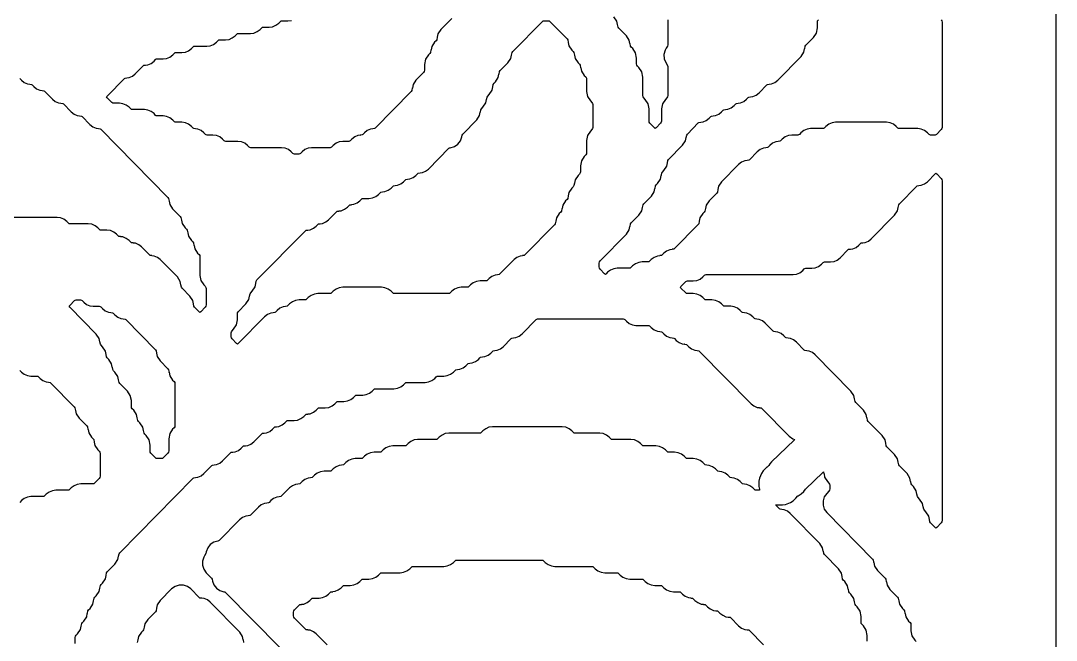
# Model space of a CAD drawing. Header units: millimetres. Extents: x 10 to 410, y 18 to 283.
# Drawn here: x 103.87 to 142.27, y 228.55 to 251.53 of the extents above; entities that cross this region are included whole.
import ezdxf

# ---------------------------------------------------------------- set-up
doc = ezdxf.new("R2010")
doc.units = ezdxf.units.MM
doc.layers.add('CUT', color=1, linetype='Continuous')

msp = doc.modelspace()

# ---------------------------------------------------------------- linework, layer by layer
at = {"layer": 'CUT'}
for points in [[(121.134, 157), (129.134, 157), (129.134, 160), (142.2679, 160), (142.2679, 280), (129.134, 280), (129.134, 283), (121.134, 283), (121.134, 280), (100.134, 280), (100.134, 283), (92.134, 283), (92.134, 280), (79, 280), (79, 160), (92.134, 160), (92.134, 157), (100.134, 157), (100.134, 160), (121.134, 160)], [(111.7087, 239.73), (111.6834, 239.7683), (111.6746, 239.8134), (111.6746, 239.9513), (111.6834, 239.9964), (111.7087, 240.0347), (111.7624, 240.0894), (111.8686, 240.2505), (111.9058, 240.4399), (111.9058, 240.6572), (111.9147, 240.7023), (111.94, 240.7406), (112.2249, 241.0306), (112.3311, 241.1917), (112.3555, 241.316), (112.3589, 241.3153), (112.3772, 241.4081), (112.4025, 241.4465), (112.4562, 241.5012), (112.5623, 241.6623), (112.5868, 241.7865), (112.5902, 241.7859), (112.6084, 241.8787), (112.6337, 241.9171), (114.4263, 243.7411), (114.4513, 243.7605), (114.5155, 243.7691), (114.5153, 243.7706), (114.6019, 243.7821), (114.7236, 243.8331), (114.8277, 243.9142), (114.8888, 243.9764), (114.9138, 243.9958), (114.978, 244.0044), (114.9778, 244.0059), (115.0644, 244.0174), (115.1861, 244.0684), (115.2902, 244.1495), (115.5826, 244.447), (115.6075, 244.4664), (115.6718, 244.475), (115.6716, 244.4765), (115.7582, 244.488), (115.8799, 244.539), (115.984, 244.6201), (116.045, 244.6823), (116.07, 244.7017), (116.1343, 244.7103), (116.134, 244.7118), (116.2207, 244.7233), (116.3424, 244.7743), (116.4465, 244.8554), (116.5075, 244.9175), (116.5325, 244.937), (116.5639, 244.9412), (116.7836, 244.9412), (116.9144, 244.9586), (117.0361, 245.0096), (117.1402, 245.0907), (117.2013, 245.1528), (117.2263, 245.1723), (117.2905, 245.1808), (117.2903, 245.1824), (117.3769, 245.1939), (117.4986, 245.2449), (117.6027, 245.326), (117.6638, 245.3881), (117.6887, 245.4076), (117.753, 245.4161), (117.7528, 245.4176), (117.8394, 245.4292), (117.9611, 245.4802), (118.0652, 245.5613), (118.1263, 245.6234), (118.1512, 245.6429), (118.2155, 245.6514), (118.2153, 245.6529), (118.3019, 245.6645), (118.4236, 245.7155), (118.5277, 245.7966), (118.5888, 245.8587), (118.6137, 245.8782), (118.678, 245.8867), (118.6778, 245.8882), (118.7644, 245.8998), (118.8861, 245.9508), (118.9902, 246.0319), (119.745, 246.7999), (119.77, 246.8194), (119.8016, 246.8236), (119.9502, 246.8675), (120.0781, 246.9549), (120.1732, 247.0772), (120.2262, 247.2227), (120.2396, 247.2905), (120.2648, 247.3288), (120.7811, 247.8541), (120.8872, 248.0152), (120.9117, 248.1395), (120.9151, 248.1388), (120.9333, 248.2317), (120.9586, 248.27), (121.0123, 248.3247), (121.1185, 248.4858), (121.1429, 248.6101), (121.1463, 248.6094), (121.1646, 248.7023), (121.1898, 248.7406), (121.2436, 248.7953), (121.3497, 248.9564), (121.3741, 249.0807), (121.3775, 249.08), (121.3958, 249.1728), (121.4211, 249.2112), (121.4748, 249.2659), (121.581, 249.427), (121.6054, 249.5512), (121.6088, 249.5506), (121.6271, 249.6434), (121.6523, 249.6818), (121.9373, 249.9717), (122.0434, 250.1329), (122.0679, 250.2571), (122.0713, 250.2565), (122.0895, 250.3493), (122.1148, 250.3877), (123.2137, 251.5058), (123.2387, 251.5252), (123.2701, 251.5294), (123.435, 251.5294), (123.4664, 251.5252), (123.4914, 251.5058), (124.1278, 250.8583), (124.153, 250.8199), (124.1713, 250.727), (124.1747, 250.7277), (124.1991, 250.6035), (124.3053, 250.4423), (124.359, 250.3877), (124.3843, 250.3493), (124.4025, 250.2565), (124.406, 250.2571), (124.4304, 250.1329), (124.5365, 249.9717), (124.5903, 249.9171), (124.6155, 249.8787), (124.6338, 249.7859), (124.6372, 249.7865), (124.6616, 249.6623), (124.7678, 249.5012), (124.8215, 249.4465), (124.8468, 249.4081), (124.8556, 249.3631), (124.8556, 248.9105), (124.8929, 248.7211), (124.999, 248.56), (125.0528, 248.5053), (125.078, 248.467), (125.0869, 248.4219), (125.0869, 247.5781), (125.078, 247.533), (125.0528, 247.4947), (124.999, 247.44), (124.8929, 247.2789), (124.8556, 247.0895), (124.8556, 246.6369), (124.8468, 246.5919), (124.8215, 246.5535), (124.7678, 246.4988), (124.6616, 246.3377), (124.6244, 246.1484), (124.6244, 245.9311), (124.6155, 245.886), (124.5903, 245.8476), (124.5365, 245.793), (124.4304, 245.6318), (124.406, 245.5076), (124.4025, 245.5082), (124.3843, 245.4154), (124.359, 245.377), (124.3053, 245.3224), (124.1991, 245.1612), (124.1747, 245.037), (124.1713, 245.0377), (124.153, 244.9448), (124.1278, 244.9064), (124.074, 244.8518), (123.9679, 244.6906), (123.9435, 244.5664), (123.9401, 244.5671), (123.9218, 244.4742), (123.8965, 244.4359), (123.8428, 244.3812), (123.7366, 244.2201), (123.7122, 244.0958), (123.7088, 244.0965), (123.6905, 244.0036), (123.6653, 243.9653), (122.5664, 242.8472), (122.5414, 242.8277), (122.4772, 242.8192), (122.4774, 242.8176), (122.3908, 242.8061), (122.2691, 242.7551), (122.165, 242.674), (121.6414, 242.1413), (121.6164, 242.1218), (121.5522, 242.1133), (121.5524, 242.1118), (121.4658, 242.1002), (121.3441, 242.0492), (121.24, 241.9681), (121.1789, 241.906), (121.1539, 241.8865), (121.1226, 241.8824), (120.9029, 241.8824), (120.7721, 241.8649), (120.6504, 241.8139), (120.5462, 241.7328), (120.4852, 241.6707), (120.4602, 241.6512), (120.4288, 241.6471), (120.2091, 241.6471), (120.0783, 241.6296), (119.9566, 241.5786), (119.8525, 241.4975), (119.7914, 241.4354), (119.7665, 241.4159), (119.7351, 241.4118), (117.7201, 241.4118), (117.6887, 241.4159), (117.6638, 241.4354), (117.6027, 241.4975), (117.4986, 241.5786), (117.3769, 241.6296), (117.2461, 241.6471), (115.8154, 241.6471), (115.6846, 241.6296), (115.5629, 241.5786), (115.4588, 241.4975), (115.3978, 241.4354), (115.3728, 241.4159), (115.3414, 241.4118), (114.8904, 241.4118), (114.7596, 241.3944), (114.6379, 241.3433), (114.5338, 241.2622), (114.4728, 241.2001), (114.4478, 241.1806), (114.4164, 241.1765), (114.1967, 241.1765), (114.0659, 241.1591), (113.9442, 241.108), (113.8401, 241.0269), (113.779, 240.9648), (113.7541, 240.9454), (113.6898, 240.9368), (113.69, 240.9353), (113.6034, 240.9238), (113.4817, 240.8727), (113.3776, 240.7916), (113.3165, 240.7295), (113.2916, 240.7101), (113.2273, 240.7015), (113.2275, 240.7), (113.1409, 240.6885), (113.0192, 240.6374), (112.9151, 240.5564), (111.9337, 239.5578), (111.9058, 239.5372), (111.8779, 239.5578)], [(128.5324, 241.8587), (128.5573, 241.8782), (128.5887, 241.8824), (128.8084, 241.8824), (128.9392, 241.8998), (129.0609, 241.9508), (129.165, 242.0319), (129.2261, 242.094), (129.2511, 242.1135), (129.2825, 242.1176), (132.5084, 242.1176), (132.6392, 242.1351), (132.7609, 242.1861), (132.865, 242.2672), (132.9261, 242.3293), (132.951, 242.3488), (132.9824, 242.3529), (133.2021, 242.3529), (133.3329, 242.3704), (133.4546, 242.4214), (133.5587, 242.5025), (133.6198, 242.5646), (133.6448, 242.5841), (133.6762, 242.5882), (133.8959, 242.5882), (134.0267, 242.6056), (134.1484, 242.6567), (134.2525, 242.7378), (134.5448, 243.0352), (134.5698, 243.0546), (134.634, 243.0632), (134.6338, 243.0647), (134.7204, 243.0762), (134.8421, 243.1273), (134.9462, 243.2084), (135.0073, 243.2705), (135.0322, 243.2899), (135.0965, 243.2985), (135.0963, 243.3), (135.1829, 243.3115), (135.3046, 243.3626), (135.4087, 243.4436), (136.2746, 244.3247), (136.3807, 244.4858), (136.4052, 244.6101), (136.4086, 244.6094), (136.4268, 244.7023), (136.4521, 244.7406), (137.0885, 245.3881), (137.1135, 245.4076), (137.1777, 245.4161), (137.1775, 245.4176), (137.2641, 245.4292), (137.3858, 245.4802), (137.4899, 245.5613), (137.7776, 245.854), (137.8055, 245.8745), (137.8333, 245.854), (138.0026, 245.6818), (138.0278, 245.6434), (138.0367, 245.5984), (138.0367, 232.9899), (138.0278, 232.9448), (138.0026, 232.9064), (137.8333, 232.7343), (137.8055, 232.7137), (137.7776, 232.7343), (137.6083, 232.9064), (137.5831, 232.9448), (137.5648, 233.0377), (137.5614, 233.037), (137.537, 233.1612), (137.4308, 233.3224), (137.3771, 233.377), (137.3518, 233.4154), (137.3336, 233.5082), (137.3302, 233.5076), (137.3057, 233.6318), (137.1996, 233.793), (137.1459, 233.8476), (137.1206, 233.886), (137.1023, 233.9788), (137.0989, 233.9782), (137.0745, 234.1024), (136.9683, 234.2635), (136.9146, 234.3182), (136.8893, 234.3566), (136.8711, 234.4494), (136.8677, 234.4488), (136.8432, 234.573), (136.7371, 234.7341), (136.4521, 235.0241), (136.4268, 235.0625), (136.4086, 235.1553), (136.4052, 235.1546), (136.3807, 235.2789), (136.2746, 235.44), (135.9896, 235.73), (135.9643, 235.7683), (135.9461, 235.8612), (135.9427, 235.8605), (135.9182, 235.9848), (135.8121, 236.1459), (135.2959, 236.6712), (135.2706, 236.7095), (135.2523, 236.8024), (135.2489, 236.8017), (135.2245, 236.9259), (135.1183, 237.0871), (134.8334, 237.377), (134.8081, 237.4154), (134.7899, 237.5082), (134.7864, 237.5076), (134.762, 237.6318), (134.6559, 237.793), (133.3275, 239.1446), (133.2234, 239.2257), (133.1017, 239.2767), (133.0151, 239.2882), (133.0153, 239.2897), (132.951, 239.2983), (132.9261, 239.3177), (132.6337, 239.6152), (132.5296, 239.6963), (132.4079, 239.7473), (132.3213, 239.7588), (132.3215, 239.7603), (132.2573, 239.7689), (132.2323, 239.7883), (132.1712, 239.8505), (132.0671, 239.9316), (131.9454, 239.9826), (131.8588, 239.9941), (131.859, 239.9956), (131.7948, 240.0042), (131.7698, 240.0236), (131.4775, 240.3211), (131.3734, 240.4021), (131.2517, 240.4532), (131.1651, 240.4647), (131.1653, 240.4662), (131.1011, 240.4748), (131.0761, 240.4942), (131.015, 240.5564), (130.9109, 240.6374), (130.7892, 240.6885), (130.7026, 240.7), (130.7028, 240.7015), (130.6386, 240.7101), (130.6136, 240.7295), (130.5525, 240.7916), (130.4484, 240.8727), (130.3267, 240.9238), (130.1959, 240.9412), (129.9762, 240.9412), (129.9448, 240.9454), (129.9198, 240.9648), (129.8588, 241.0269), (129.7547, 241.108), (129.633, 241.1591), (129.5022, 241.1765), (129.2825, 241.1765), (129.2511, 241.1806), (129.2261, 241.2001), (129.165, 241.2622), (129.0609, 241.3433), (128.9392, 241.3944), (128.8084, 241.4118), (128.5887, 241.4118), (128.5573, 241.4159), (128.5324, 241.4354), (128.3516, 241.6193), (128.3317, 241.6471), (128.3516, 241.6748)], [(105.8702, 241.1528), (105.8952, 241.1723), (105.9266, 241.1765), (106.0915, 241.1765), (106.1229, 241.1723), (106.1479, 241.1528), (106.209, 241.0907), (106.3131, 241.0096), (106.4348, 240.9586), (106.5656, 240.9412), (106.7853, 240.9412), (106.8167, 240.937), (106.8416, 240.9175), (106.9027, 240.8554), (107.0068, 240.7743), (107.1285, 240.7233), (107.2151, 240.7118), (107.2149, 240.7103), (107.2791, 240.7017), (107.3041, 240.6823), (107.3652, 240.6201), (107.4693, 240.539), (107.591, 240.488), (107.6776, 240.4765), (107.6774, 240.475), (107.7416, 240.4664), (107.7666, 240.447), (108.8655, 239.3288), (108.8908, 239.2905), (108.909, 239.1976), (108.9124, 239.1983), (108.9369, 239.0741), (109.043, 238.9129), (109.328, 238.623), (109.3533, 238.5846), (109.3715, 238.4918), (109.3749, 238.4924), (109.3994, 238.3682), (109.5055, 238.207), (109.5592, 238.1524), (109.5845, 238.114), (109.5934, 238.0689), (109.5934, 236.5193), (109.5845, 236.4742), (109.5592, 236.4359), (109.5055, 236.3812), (109.3994, 236.2201), (109.3621, 236.0307), (109.3621, 235.5781), (109.3533, 235.533), (109.328, 235.4947), (109.1541, 235.3177), (109.1291, 235.2983), (109.0977, 235.2941), (108.9328, 235.2941), (108.9014, 235.2983), (108.8764, 235.3177), (108.7025, 235.4947), (108.6772, 235.533), (108.6684, 235.5781), (108.6684, 235.7954), (108.6311, 235.9848), (108.525, 236.1459), (108.4713, 236.2006), (108.446, 236.2389), (108.4277, 236.3318), (108.4243, 236.3311), (108.3999, 236.4554), (108.2937, 236.6165), (108.24, 236.6712), (108.2147, 236.7095), (108.1965, 236.8024), (108.1931, 236.8017), (108.1687, 236.9259), (108.0625, 237.0871), (108.0088, 237.1417), (107.9835, 237.1801), (107.9746, 237.2252), (107.9746, 237.4425), (107.9374, 237.6318), (107.8312, 237.793), (107.5463, 238.0829), (107.521, 238.1213), (107.5027, 238.2141), (107.4993, 238.2135), (107.4749, 238.3377), (107.3688, 238.4988), (107.315, 238.5535), (107.2898, 238.5919), (107.2715, 238.6847), (107.2681, 238.684), (107.2437, 238.8083), (107.1375, 238.9694), (107.0838, 239.0241), (107.0585, 239.0625), (107.0403, 239.1553), (107.0369, 239.1546), (107.0124, 239.2789), (106.9063, 239.44), (106.8525, 239.4947), (106.8273, 239.533), (106.809, 239.6259), (106.8056, 239.6252), (106.7812, 239.7495), (106.675, 239.9106), (105.6894, 240.9134), (105.6696, 240.9412), (105.6894, 240.9689)]]:
    msp.add_lwpolyline(points, close=True, dxfattribs=at)
for points in [[(119.8525, 251.6152), (119.4491, 251.2047), (119.343, 251.0436), (119.3185, 250.9193), (119.3151, 250.92), (119.2969, 250.8272), (119.2716, 250.7888), (119.2179, 250.7341), (119.1117, 250.573), (119.0873, 250.4488), (119.0839, 250.4494), (119.0656, 250.3566), (119.0403, 250.3182), (118.9866, 250.2635), (118.8805, 250.1024), (118.8432, 249.9131), (118.8432, 249.6958), (118.8344, 249.6507), (118.8091, 249.6123), (118.5241, 249.3224), (118.418, 249.1612), (118.3935, 249.037), (118.3901, 249.0377), (118.3719, 248.9448), (118.3466, 248.9064), (117.0165, 247.553), (116.9915, 247.5336), (116.9273, 247.525), (116.9275, 247.5235), (116.8409, 247.512), (116.7192, 247.461), (116.6151, 247.3799), (116.554, 247.3177), (116.529, 247.2983), (116.4648, 247.2897), (116.465, 247.2882), (116.3784, 247.2767), (116.2567, 247.2257), (116.1526, 247.1446), (116.0915, 247.0825), (116.0665, 247.063), (116.0351, 247.0588), (115.8154, 247.0588), (115.6846, 247.0414), (115.5629, 246.9904), (115.4588, 246.9093), (115.3978, 246.8472), (115.3728, 246.8277), (115.3414, 246.8235), (114.6592, 246.8235), (114.5284, 246.8061), (114.4067, 246.7551), (114.3026, 246.674), (114.2415, 246.6119), (114.2165, 246.5924), (114.1852, 246.5882), (114.0202, 246.5882), (113.9888, 246.5924), (113.9638, 246.6119), (113.9028, 246.674), (113.7987, 246.7551), (113.677, 246.8061), (113.5462, 246.8235), (112.4015, 246.8235), (112.3701, 246.8277), (112.3451, 246.8472), (112.284, 246.9093), (112.1799, 246.9904), (112.0582, 247.0414), (111.9274, 247.0588), (111.4765, 247.0588), (111.4451, 247.063), (111.4201, 247.0825), (111.359, 247.1446), (111.2549, 247.2257), (111.1332, 247.2767), (111.0024, 247.2941), (110.7827, 247.2941), (110.7513, 247.2983), (110.7264, 247.3177), (110.6653, 247.3799), (110.5612, 247.461), (110.4395, 247.512), (110.3529, 247.5235), (110.3531, 247.525), (110.2889, 247.5336), (110.2639, 247.553), (110.2028, 247.6152), (110.0987, 247.6963), (109.977, 247.7473), (109.8462, 247.7647), (109.6265, 247.7647), (109.5951, 247.7689), (109.5701, 247.7883), (109.5091, 247.8505), (109.405, 247.9316), (109.2833, 247.9826), (109.1525, 248), (108.9328, 248), (108.9014, 248.0042), (108.8764, 248.0236), (108.8153, 248.0858), (108.7112, 248.1669), (108.5895, 248.2179), (108.4587, 248.2353), (108.0078, 248.2353), (107.9764, 248.2395), (107.9514, 248.2589), (107.8903, 248.3211), (107.7862, 248.4021), (107.6645, 248.4532), (107.5337, 248.4706), (107.314, 248.4706), (107.2826, 248.4748), (107.2577, 248.4942), (107.0769, 248.6781), (107.0571, 248.7059), (107.0769, 248.7336), (107.7202, 249.3881), (107.7451, 249.4076), (107.8094, 249.4161), (107.8092, 249.4176), (107.8958, 249.4292), (108.0175, 249.4802), (108.1216, 249.5613), (108.4139, 249.8587), (108.4389, 249.8782), (108.5031, 249.8867), (108.5029, 249.8882), (108.5895, 249.8998), (108.7112, 249.9508), (108.8153, 250.0319), (108.8764, 250.094), (108.9014, 250.1135), (108.9328, 250.1176), (109.1525, 250.1176), (109.2833, 250.1351), (109.405, 250.1861), (109.5091, 250.2672), (109.5701, 250.3293), (109.5951, 250.3488), (109.6265, 250.3529), (109.8462, 250.3529), (109.977, 250.3704), (110.0987, 250.4214), (110.2028, 250.5025), (110.2639, 250.5646), (110.2889, 250.5841), (110.3202, 250.5882), (110.7712, 250.5882), (110.902, 250.6056), (111.0237, 250.6567), (111.1278, 250.7378), (111.1889, 250.7999), (111.2138, 250.8194), (111.2452, 250.8235), (111.4649, 250.8235), (111.5957, 250.8409), (111.7174, 250.892), (111.8215, 250.9731), (111.8826, 251.0352), (111.9076, 251.0546), (111.939, 251.0588), (112.3899, 251.0588), (112.5207, 251.0762), (112.6424, 251.1273), (112.7465, 251.2084), (112.8076, 251.2705), (112.8326, 251.2899), (112.864, 251.2941), (113.0837, 251.2941), (113.2145, 251.3115), (113.3362, 251.3626), (113.4403, 251.4436), (113.5013, 251.5058), (113.5263, 251.5252), (113.5577, 251.5294), (113.7774, 251.5294), (113.9082, 251.5468)], [(138.0026, 251.5641), (138.0278, 251.5258), (138.0367, 251.4807), (138.0367, 247.5781), (138.0278, 247.533), (138.0026, 247.4947), (137.8287, 247.3177), (137.8037, 247.2983), (137.7723, 247.2941), (137.6073, 247.2941), (137.576, 247.2983), (137.551, 247.3177), (137.4899, 247.3799), (137.3858, 247.461), (137.2641, 247.512), (137.1333, 247.5294), (136.4511, 247.5294), (136.4197, 247.5336), (136.3948, 247.553), (136.3337, 247.6152), (136.2296, 247.6963), (136.1079, 247.7473), (135.9771, 247.7647), (134.0839, 247.7647), (133.9531, 247.7473), (133.8314, 247.6963), (133.7273, 247.6152), (133.6662, 247.553), (133.6413, 247.5336), (133.6099, 247.5294), (133.1589, 247.5294), (133.0281, 247.512), (132.9064, 247.461), (132.8023, 247.3799), (132.7413, 247.3177), (132.7163, 247.2983), (132.6849, 247.2941), (132.4652, 247.2941), (132.3344, 247.2767), (132.2127, 247.2257), (132.1086, 247.1446), (132.0475, 247.0825), (132.0225, 247.063), (131.9583, 247.0545), (131.9585, 247.0529), (131.8719, 247.0414), (131.7502, 246.9904), (131.6461, 246.9093), (131.585, 246.8472), (131.56, 246.8277), (131.4958, 246.8192), (131.496, 246.8176), (131.4094, 246.8061), (131.2877, 246.7551), (131.1836, 246.674), (130.8913, 246.3766), (130.8663, 246.3571), (130.8021, 246.3486), (130.8023, 246.3471), (130.7157, 246.3355), (130.594, 246.2845), (130.4899, 246.2034), (129.8552, 245.5577), (129.7491, 245.3965), (129.7246, 245.2723), (129.7212, 245.273), (129.703, 245.1801), (129.6777, 245.1417), (129.3927, 244.8518), (129.2866, 244.6906), (129.2621, 244.5664), (129.2587, 244.5671), (129.2405, 244.4742), (129.2152, 244.4359), (129.1615, 244.3812), (129.0553, 244.2201), (129.0309, 244.0958), (129.0275, 244.0965), (129.0092, 244.0036), (128.9839, 243.9653), (128.1163, 243.0825), (128.0913, 243.063), (128.0271, 243.0545), (128.0273, 243.0529), (127.9407, 243.0414), (127.819, 242.9904), (127.7149, 242.9093), (127.6538, 242.8472), (127.6289, 242.8277), (127.5646, 242.8192), (127.5648, 242.8176), (127.4782, 242.8061), (127.3565, 242.7551), (127.2524, 242.674), (127.1913, 242.6119), (127.1664, 242.5924), (127.135, 242.5882), (126.9153, 242.5882), (126.7845, 242.5708), (126.6628, 242.5198), (126.5587, 242.4387), (126.4976, 242.3766), (126.4726, 242.3571), (126.4412, 242.3529), (125.9903, 242.3529), (125.8595, 242.3355), (125.7378, 242.2845), (125.6337, 242.2034), (125.5773, 242.146), (125.5494, 242.1255), (125.5215, 242.146), (125.3523, 242.3182), (125.327, 242.3566), (125.3181, 242.4016), (125.3181, 242.5395), (125.327, 242.5846), (125.3523, 242.623), (126.331, 243.6188), (126.4371, 243.7799), (126.4616, 243.9042), (126.465, 243.9035), (126.4832, 243.9964), (126.5085, 244.0347), (126.7935, 244.3247), (126.8996, 244.4858), (126.9241, 244.6101), (126.9275, 244.6094), (126.9457, 244.7023), (126.971, 244.7406), (127.256, 245.0306), (127.3621, 245.1917), (127.3866, 245.316), (127.39, 245.3153), (127.4082, 245.4081), (127.4335, 245.4465), (127.4872, 245.5012), (127.5934, 245.6623), (127.6178, 245.7865), (127.6212, 245.7859), (127.6395, 245.8787), (127.6647, 245.9171), (127.7185, 245.9717), (127.8246, 246.1329), (127.849, 246.2571), (127.8525, 246.2565), (127.8707, 246.3493), (127.896, 246.3877), (128.4122, 246.9129), (128.5184, 247.0741), (128.5428, 247.1983), (128.5462, 247.1976), (128.5645, 247.2905), (128.5897, 247.3288), (128.9949, 247.7411), (129.0198, 247.7605), (129.0841, 247.7691), (129.0839, 247.7706), (129.1705, 247.7821), (129.2922, 247.8331), (129.3963, 247.9142), (129.4574, 247.9764), (129.4823, 247.9958), (129.5466, 248.0044), (129.5464, 248.0059), (129.633, 248.0174), (129.7547, 248.0684), (129.8588, 248.1495), (129.9198, 248.2117), (129.9448, 248.2311), (130.009, 248.2397), (130.0088, 248.2412), (130.0955, 248.2527), (130.2172, 248.3037), (130.3213, 248.3848), (130.3823, 248.447), (130.4073, 248.4664), (130.4715, 248.475), (130.4713, 248.4765), (130.558, 248.488), (130.6797, 248.539), (130.7838, 248.6201), (130.8448, 248.6823), (130.8698, 248.7017), (130.934, 248.7103), (130.9338, 248.7118), (131.0205, 248.7233), (131.1422, 248.7743), (131.2463, 248.8554), (131.5386, 249.1528), (131.5635, 249.1723), (131.6278, 249.1808), (131.6276, 249.1824), (131.7142, 249.1939), (131.8359, 249.2449), (131.94, 249.326), (132.8059, 250.207), (132.912, 250.3682), (132.9365, 250.4924), (132.9399, 250.4918), (132.9581, 250.5846), (132.9834, 250.623), (133.2684, 250.9129), (133.3745, 251.0741), (133.4118, 251.2634), (133.4118, 251.4807), (133.4206, 251.5258), (133.4459, 251.5641)], [(127.8618, 251.5601), (127.8618, 250.6369), (127.853, 250.5919), (127.8009, 250.5128), (127.8064, 250.5093), (127.7628, 250.4465), (127.7183, 250.2829), (127.731, 250.1139), (127.7994, 249.9588), (127.8532, 249.8779), (127.8618, 249.8337), (127.8618, 248.7546), (127.853, 248.7095), (127.8277, 248.6712), (127.774, 248.6165), (127.6678, 248.4554), (127.6306, 248.266), (127.6306, 247.8134), (127.6217, 247.7683), (127.5965, 247.73), (127.4272, 247.5578), (127.3994, 247.5372), (127.3715, 247.5578), (127.2022, 247.73), (127.177, 247.7683), (127.1681, 247.8134), (127.1681, 248.266), (127.1309, 248.4554), (127.0247, 248.6165), (126.971, 248.6712), (126.9457, 248.7095), (126.9369, 248.7546), (126.9369, 249.4425), (126.8996, 249.6318), (126.7935, 249.793), (126.7398, 249.8476), (126.7145, 249.886), (126.7056, 249.9311), (126.7056, 250.1484), (126.6684, 250.3377), (126.5622, 250.4988), (126.5085, 250.5535), (126.4832, 250.5919), (126.465, 250.6847), (126.4616, 250.684), (126.4371, 250.8083), (126.331, 250.9694), (126.046, 251.2594), (126.0207, 251.2977), (126.0025, 251.3906), (125.9991, 251.3899), (125.9746, 251.5142), (125.8685, 251.6753)], [(103.8354, 249.3881), (103.8965, 249.326), (104.0006, 249.2449), (104.1223, 249.1939), (104.2089, 249.1824), (104.2087, 249.1808), (104.2729, 249.1723), (104.2979, 249.1528), (104.359, 249.0907), (104.4631, 249.0096), (104.5848, 248.9586), (104.6714, 248.9471), (104.6712, 248.9455), (104.7354, 248.937), (104.7604, 248.9175), (105.0527, 248.6201), (105.1568, 248.539), (105.2785, 248.488), (105.3651, 248.4765), (105.3649, 248.475), (105.4292, 248.4664), (105.4542, 248.447), (105.7465, 248.1495), (105.8506, 248.0684), (105.9723, 248.0174), (106.0589, 248.0059), (106.0587, 248.0044), (106.1229, 247.9958), (106.1479, 247.9764), (106.4402, 247.6789), (106.5443, 247.5979), (106.666, 247.5468), (106.7526, 247.5353), (106.7524, 247.5338), (106.8167, 247.5252), (106.8416, 247.5058), (109.328, 244.9759), (109.3533, 244.9375), (109.3715, 244.8447), (109.3749, 244.8454), (109.3994, 244.7211), (109.5055, 244.56), (109.7905, 244.27), (109.8157, 244.2317), (109.834, 244.1388), (109.8374, 244.1395), (109.8618, 244.0152), (109.968, 243.8541), (110.0217, 243.7994), (110.047, 243.7611), (110.0653, 243.6682), (110.0687, 243.6689), (110.0931, 243.5446), (110.1993, 243.3835), (110.253, 243.3288), (110.2782, 243.2905), (110.2965, 243.1976), (110.2999, 243.1983), (110.3243, 243.0741), (110.4305, 242.9129), (110.4842, 242.8583), (110.5095, 242.8199), (110.5184, 242.7748), (110.5184, 242.0869), (110.5556, 241.8976), (110.6617, 241.7365), (110.7155, 241.6818), (110.7407, 241.6434), (110.7496, 241.5984), (110.7496, 240.9899), (110.7407, 240.9448), (110.7155, 240.9064), (110.5462, 240.7343), (110.5184, 240.7137), (110.4905, 240.7343), (110.3212, 240.9064), (110.296, 240.9448), (110.2777, 241.0377), (110.2743, 241.037), (110.2499, 241.1612), (110.1437, 241.3224), (109.8587, 241.6123), (109.8335, 241.6507), (109.8152, 241.7435), (109.8118, 241.7429), (109.7874, 241.8671), (109.6812, 242.0283), (109.0466, 242.674), (108.9425, 242.7551), (108.8208, 242.8061), (108.7342, 242.8176), (108.7344, 242.8192), (108.6701, 242.8277), (108.6452, 242.8472), (108.3528, 243.1446), (108.2487, 243.2257), (108.127, 243.2767), (108.0404, 243.2882), (108.0406, 243.2897), (107.9764, 243.2983), (107.9514, 243.3177), (107.8903, 243.3799), (107.7862, 243.461), (107.6645, 243.512), (107.5779, 243.5235), (107.5781, 243.525), (107.5139, 243.5336), (107.4889, 243.553), (107.4279, 243.6152), (107.3237, 243.6963), (107.2021, 243.7473), (107.0712, 243.7647), (106.8515, 243.7647), (106.8202, 243.7689), (106.7952, 243.7883), (106.7341, 243.8505), (106.63, 243.9316), (106.5083, 243.9826), (106.3775, 244), (105.6953, 244), (105.6639, 244.0042), (105.6389, 244.0236), (105.5779, 244.0858), (105.4738, 244.1669), (105.3521, 244.2179), (105.2213, 244.2353), (101.7641, 244.2353)], [(105.8934, 228.4399), (105.8934, 228.6572), (105.9023, 228.7023), (105.9276, 228.7406), (105.9813, 228.7953), (106.0874, 228.9564), (106.1119, 229.0807), (106.1153, 229.08), (106.1335, 229.1728), (106.1588, 229.2112), (106.2125, 229.2659), (106.3187, 229.427), (106.3431, 229.5512), (106.3465, 229.5506), (106.3648, 229.6434), (106.39, 229.6818), (106.4438, 229.7365), (106.5499, 229.8976), (106.5744, 230.0218), (106.5778, 230.0212), (106.596, 230.114), (106.6213, 230.1524), (106.675, 230.207), (106.7812, 230.3682), (106.8056, 230.4924), (106.809, 230.4918), (106.8273, 230.5846), (106.8525, 230.623), (106.9063, 230.6776), (107.0124, 230.8388), (107.0369, 230.963), (107.0403, 230.9623), (107.0585, 231.0552), (107.0838, 231.0936), (107.3688, 231.3835), (107.4749, 231.5446), (107.4993, 231.6689), (107.5027, 231.6682), (107.521, 231.7611), (107.5463, 231.7994), (110.2639, 234.5646), (110.2889, 234.5841), (110.3531, 234.5926), (110.3529, 234.5941), (110.4395, 234.6056), (110.5612, 234.6567), (110.6653, 234.7378), (110.9576, 235.0352), (110.9826, 235.0546), (111.0468, 235.0632), (111.0466, 235.0647), (111.1332, 235.0762), (111.2549, 235.1273), (111.359, 235.2084), (111.6514, 235.5058), (111.6763, 235.5252), (111.7406, 235.5338), (111.7404, 235.5353), (111.827, 235.5468), (111.9487, 235.5979), (112.0528, 235.6789), (112.1139, 235.7411), (112.1388, 235.7605), (112.2031, 235.7691), (112.2029, 235.7706), (112.2895, 235.7821), (112.4112, 235.8331), (112.5153, 235.9142), (112.8076, 236.2117), (112.8326, 236.2311), (112.8968, 236.2397), (112.8966, 236.2412), (112.9832, 236.2527), (113.1049, 236.3037), (113.209, 236.3848), (113.2701, 236.447), (113.2951, 236.4664), (113.3593, 236.475), (113.3591, 236.4765), (113.4457, 236.488), (113.5674, 236.539), (113.6715, 236.6201), (113.7326, 236.6823), (113.7576, 236.7017), (113.7889, 236.7059), (114.0086, 236.7059), (114.1395, 236.7233), (114.2611, 236.7743), (114.3653, 236.8554), (114.4263, 236.9175), (114.4513, 236.937), (114.5155, 236.9455), (114.5153, 236.9471), (114.6019, 236.9586), (114.7236, 237.0096), (114.8277, 237.0907), (114.8888, 237.1528), (114.9138, 237.1723), (114.9452, 237.1765), (115.1649, 237.1765), (115.2957, 237.1939), (115.4174, 237.2449), (115.5215, 237.326), (115.5826, 237.3881), (115.6075, 237.4076), (115.6389, 237.4118), (115.8586, 237.4118), (115.9894, 237.4292), (116.1111, 237.4802), (116.2152, 237.5613), (116.2763, 237.6234), (116.3013, 237.6429), (116.3327, 237.6471), (116.5524, 237.6471), (116.6832, 237.6645), (116.8049, 237.7155), (116.909, 237.7966), (116.97, 237.8587), (116.995, 237.8782), (117.0264, 237.8824), (117.7086, 237.8824), (117.8394, 237.8998), (117.9611, 237.9508), (118.0652, 238.0319), (118.1263, 238.094), (118.1512, 238.1135), (118.1826, 238.1176), (118.8648, 238.1176), (118.9956, 238.1351), (119.1173, 238.1861), (119.2214, 238.2672), (119.2825, 238.3293), (119.3075, 238.3488), (119.3389, 238.3529), (119.5586, 238.3529), (119.6894, 238.3704), (119.8111, 238.4214), (119.9152, 238.5025), (119.9762, 238.5646), (120.0012, 238.5841), (120.0654, 238.5926), (120.0652, 238.5941), (120.1519, 238.6056), (120.2736, 238.6567), (120.3777, 238.7378), (120.4387, 238.7999), (120.4637, 238.8194), (120.5279, 238.8279), (120.5277, 238.8294), (120.6144, 238.8409), (120.7361, 238.892), (120.8402, 238.9731), (120.9012, 239.0352), (120.9262, 239.0546), (120.9904, 239.0632), (120.9902, 239.0647), (121.0769, 239.0762), (121.1985, 239.1273), (121.3027, 239.2084), (121.3637, 239.2705), (121.3887, 239.2899), (121.4529, 239.2985), (121.4527, 239.3), (121.5393, 239.3115), (121.661, 239.3626), (121.7651, 239.4436), (122.0575, 239.7411), (122.0824, 239.7605), (122.1467, 239.7691), (122.1465, 239.7706), (122.2331, 239.7821), (122.3548, 239.8331), (122.4589, 239.9142), (122.9824, 240.447), (123.0074, 240.4664), (123.0388, 240.4706), (126.21, 240.4706), (126.2414, 240.4664), (126.2663, 240.447), (126.3274, 240.3848), (126.4315, 240.3037), (126.5532, 240.2527), (126.684, 240.2353), (127.135, 240.2353), (127.1664, 240.2311), (127.1913, 240.2117), (127.2524, 240.1495), (127.3565, 240.0684), (127.4782, 240.0174), (127.5648, 240.0059), (127.5646, 240.0044), (127.6289, 239.9958), (127.6538, 239.9764), (127.7149, 239.9142), (127.819, 239.8331), (127.9407, 239.7821), (128.0273, 239.7706), (128.0271, 239.7691), (128.0913, 239.7605), (128.1163, 239.7411), (128.1774, 239.6789), (128.2815, 239.5979), (128.4032, 239.5468), (128.4898, 239.5353), (128.4896, 239.5338), (128.5538, 239.5252), (128.5788, 239.5058), (128.6399, 239.4436), (128.744, 239.3626), (128.8657, 239.3115), (128.9523, 239.3), (128.9521, 239.2985), (129.0163, 239.2899), (129.0413, 239.2705), (130.9523, 237.326), (131.0565, 237.2449), (131.1781, 237.1939), (131.2648, 237.1824), (131.2646, 237.1808), (131.3288, 237.1723), (131.3538, 237.1528), (132.3612, 236.1278), (132.5033, 236.0266), (132.5639, 235.9978), (132.5458, 235.9742), (131.7097, 235.1683), (131.6462, 235.0937), (131.6084, 235.0394), (131.5426, 234.9748), (131.5413, 234.9739), (131.4033, 234.8359), (131.3404, 234.7418), (131.2658, 234.5615), (131.2437, 234.4505), (131.2437, 234.2554), (131.2639, 234.1538), (131.2654, 234.1223), (131.2342, 234.1176), (131.1324, 234.1176), (131.1011, 234.1218), (131.0761, 234.1413), (131.015, 234.2034), (130.9109, 234.2845), (130.7892, 234.3355), (130.7026, 234.3471), (130.7028, 234.3486), (130.6386, 234.3571), (130.6136, 234.3766), (130.5525, 234.4387), (130.4484, 234.5198), (130.3267, 234.5708), (130.2401, 234.5824), (130.2403, 234.5839), (130.1761, 234.5924), (130.1511, 234.6119), (130.09, 234.674), (129.9859, 234.7551), (129.8642, 234.8061), (129.7776, 234.8176), (129.7778, 234.8192), (129.7136, 234.8277), (129.6886, 234.8472), (129.6275, 234.9093), (129.5234, 234.9904), (129.4017, 235.0414), (129.3151, 235.0529), (129.3153, 235.0545), (129.2511, 235.063), (129.2261, 235.0825), (129.165, 235.1446), (129.0609, 235.2257), (128.9392, 235.2767), (128.8084, 235.2941), (128.5887, 235.2941), (128.5573, 235.2983), (128.5324, 235.3177), (128.4713, 235.3799), (128.3672, 235.461), (128.2455, 235.512), (128.1147, 235.5294), (127.895, 235.5294), (127.8636, 235.5336), (127.8386, 235.553), (127.7776, 235.6152), (127.6735, 235.6963), (127.5518, 235.7473), (127.421, 235.7647), (126.97, 235.7647), (126.9386, 235.7689), (126.9136, 235.7883), (126.8526, 235.8505), (126.7485, 235.9316), (126.6268, 235.9826), (126.496, 236), (125.8138, 236), (125.7824, 236.0042), (125.7574, 236.0236), (125.6963, 236.0858), (125.5922, 236.1669), (125.4705, 236.2179), (125.3397, 236.2353), (124.4263, 236.2353), (124.3949, 236.2395), (124.3699, 236.2589), (124.3089, 236.3211), (124.2048, 236.4021), (124.0831, 236.4532), (123.9523, 236.4706), (121.3653, 236.4706), (121.2345, 236.4532), (121.1128, 236.4021), (121.0087, 236.3211), (120.9477, 236.2589), (120.9227, 236.2395), (120.8913, 236.2353), (119.7466, 236.2353), (119.6158, 236.2179), (119.4941, 236.1669), (119.39, 236.0858), (119.3289, 236.0236), (119.304, 236.0042), (119.2726, 236), (118.5904, 236), (118.4596, 235.9826), (118.3379, 235.9316), (118.2338, 235.8505), (118.1727, 235.7883), (118.1477, 235.7689), (118.1164, 235.7647), (117.6654, 235.7647), (117.5346, 235.7473), (117.4129, 235.6963), (117.3088, 235.6152), (117.2477, 235.553), (117.2228, 235.5336), (117.1914, 235.5294), (116.9717, 235.5294), (116.8409, 235.512), (116.7192, 235.461), (116.6151, 235.3799), (116.554, 235.3177), (116.529, 235.2983), (116.4976, 235.2941), (116.2779, 235.2941), (116.1471, 235.2767), (116.0254, 235.2257), (115.9213, 235.1446), (115.8602, 235.0825), (115.8353, 235.063), (115.771, 235.0545), (115.7712, 235.0529), (115.6846, 235.0414), (115.5629, 234.9904), (115.4588, 234.9093), (115.3978, 234.8472), (115.3728, 234.8277), (115.3414, 234.8235), (115.1217, 234.8235), (114.9909, 234.8061), (114.8692, 234.7551), (114.7651, 234.674), (114.704, 234.6119), (114.679, 234.5924), (114.6148, 234.5839), (114.615, 234.5824), (114.5284, 234.5708), (114.4067, 234.5198), (114.3026, 234.4387), (114.2415, 234.3766), (114.2165, 234.3571), (114.1523, 234.3486), (114.1525, 234.3471), (114.0659, 234.3355), (113.9442, 234.2845), (113.8401, 234.2034), (113.5478, 233.906), (113.5228, 233.8865), (113.4586, 233.878), (113.4588, 233.8765), (113.3722, 233.8649), (113.2505, 233.8139), (113.1464, 233.7328), (113.0853, 233.6707), (113.0603, 233.6512), (112.9961, 233.6427), (112.9963, 233.6412), (112.9097, 233.6296), (112.788, 233.5786), (112.6839, 233.4975), (112.3916, 233.2001), (112.3666, 233.1806), (112.3023, 233.1721), (112.3025, 233.1706), (112.2159, 233.1591), (112.0942, 233.108), (111.9901, 233.0269), (111.2353, 232.2589), (111.2103, 232.2395), (111.1787, 232.2353), (111.0302, 232.1913), (110.9022, 232.1039), (110.8071, 231.9816), (110.7541, 231.8361), (110.7407, 231.7683), (110.6887, 231.6893), (110.6929, 231.6865), (110.6571, 231.6364), (110.6098, 231.4891), (110.6098, 231.3344), (110.6571, 231.1871), (110.7472, 231.0613), (110.9467, 230.8583), (110.972, 230.8199), (110.9853, 230.7521), (111.0384, 230.6066), (111.1335, 230.4843), (111.2614, 230.397), (111.4099, 230.353), (111.4416, 230.3488), (111.4666, 230.3293), (113.4904, 228.27)], [(103.8354, 238.5646), (103.8965, 238.5025), (104.0006, 238.4214), (104.1223, 238.3704), (104.2531, 238.3529), (104.4728, 238.3529), (104.5042, 238.3488), (104.5292, 238.3293), (104.5902, 238.2672), (104.6943, 238.1861), (104.816, 238.1351), (104.9027, 238.1235), (104.9025, 238.122), (104.9667, 238.1135), (104.9917, 238.094), (105.8593, 237.2112), (105.8846, 237.1728), (105.9028, 237.08), (105.9062, 237.0807), (105.9307, 236.9564), (106.0368, 236.7953), (106.3218, 236.5053), (106.347, 236.467), (106.3653, 236.3741), (106.3687, 236.3748), (106.3931, 236.2505), (106.4993, 236.0894), (106.553, 236.0347), (106.5783, 235.9964), (106.5966, 235.9035), (106.6, 235.9042), (106.6244, 235.7799), (106.7306, 235.6188), (106.7843, 235.5641), (106.8095, 235.5258), (106.8184, 235.4807), (106.8184, 234.6369), (106.8095, 234.5919), (106.7843, 234.5535), (106.6104, 234.3766), (106.5854, 234.3571), (106.554, 234.3529), (106.1031, 234.3529), (105.9723, 234.3355), (105.8506, 234.2845), (105.7465, 234.2034), (105.6854, 234.1413), (105.6604, 234.1218), (105.629, 234.1176), (105.1781, 234.1176), (105.0473, 234.1002), (104.9256, 234.0492), (104.8215, 233.9681), (104.7604, 233.906), (104.7354, 233.8865), (104.7041, 233.8824), (104.2531, 233.8824), (104.1223, 233.8649), (104.0006, 233.8139), (103.8965, 233.7328), (103.8354, 233.6707)], [(135.2617, 228.5193), (135.2617, 228.7366), (135.2245, 228.9259), (135.1183, 229.0871), (135.0646, 229.1417), (135.0394, 229.1801), (135.0305, 229.2252), (135.0305, 229.4425), (134.9933, 229.6318), (134.8871, 229.793), (134.8334, 229.8476), (134.8081, 229.886), (134.7899, 229.9788), (134.7864, 229.9782), (134.762, 230.1024), (134.6559, 230.2635), (134.6021, 230.3182), (134.5769, 230.3566), (134.5586, 230.4494), (134.5552, 230.4488), (134.5308, 230.573), (134.4246, 230.7341), (134.3709, 230.7888), (134.3456, 230.8272), (134.3274, 230.92), (134.324, 230.9193), (134.2995, 231.0436), (134.1934, 231.2047), (133.6772, 231.73), (133.6519, 231.7683), (133.6336, 231.8612), (133.6302, 231.8605), (133.6058, 231.9848), (133.4996, 232.1459), (132.4025, 233.2622), (132.2984, 233.3433), (132.1767, 233.3944), (132.0901, 233.4059), (132.0903, 233.4074), (132.026, 233.4159), (132.0011, 233.4354), (131.8797, 233.5588), (131.8644, 233.5805), (131.8909, 233.5795), (131.9267, 233.5723), (132.1218, 233.5723), (132.2329, 233.5944), (132.4131, 233.6691), (132.5073, 233.732), (132.6062, 233.8309), (132.6063, 233.8307), (132.6887, 233.9116), (132.7006, 233.9166), (132.8135, 233.9829), (132.9052, 234.0762), (132.9661, 234.157), (133.6129, 234.7805), (133.638, 234.7977), (133.65, 234.7265), (133.6559, 234.7275), (133.6803, 234.6035), (133.7864, 234.4423), (133.8401, 234.3877), (133.8654, 234.3493), (133.8743, 234.3042), (133.8743, 234.1663), (133.8654, 234.1213), (133.8401, 234.0829), (133.7562, 233.9975), (133.6661, 233.8717), (133.6188, 233.7244), (133.6188, 233.5697), (133.6661, 233.4224), (133.7562, 233.2966), (135.4589, 231.5641), (135.4841, 231.5258), (135.5024, 231.4329), (135.5058, 231.4336), (135.5302, 231.3094), (135.6364, 231.1482), (135.9213, 230.8583), (135.9466, 230.8199), (135.9649, 230.727), (135.9683, 230.7277), (135.9927, 230.6035), (136.0989, 230.4423), (136.3838, 230.1524), (136.4091, 230.114), (136.4274, 230.0212), (136.4308, 230.0218), (136.4552, 229.8976), (136.5614, 229.7365), (136.6151, 229.6818), (136.6404, 229.6434), (136.6586, 229.5506), (136.662, 229.5512), (136.6865, 229.427), (136.7926, 229.2659), (136.8463, 229.2112), (136.8716, 229.1728), (136.8805, 229.1278), (136.8805, 228.9105), (136.9177, 228.7211), (137.0239, 228.56), (137.0776, 228.5053)], [(115.2324, 228.3799), (114.8277, 228.7916), (114.7236, 228.8727), (114.6019, 228.9238), (114.5153, 228.9353), (114.5155, 228.9368), (114.4513, 228.9454), (114.4263, 228.9648), (114.0212, 229.377), (113.9959, 229.4154), (113.9871, 229.4605), (113.9871, 229.5984), (113.9959, 229.6434), (114.0212, 229.6818), (114.1951, 229.8587), (114.22, 229.8782), (114.2843, 229.8867), (114.2841, 229.8882), (114.3707, 229.8998), (114.4924, 229.9508), (114.5965, 230.0319), (114.6576, 230.094), (114.6825, 230.1135), (114.7139, 230.1176), (114.9336, 230.1176), (115.0644, 230.1351), (115.1861, 230.1861), (115.2902, 230.2672), (115.3513, 230.3293), (115.3763, 230.3488), (115.4405, 230.3573), (115.4403, 230.3588), (115.5269, 230.3704), (115.6486, 230.4214), (115.7527, 230.5025), (115.8138, 230.5646), (115.8388, 230.5841), (115.8702, 230.5882), (116.0899, 230.5882), (116.2207, 230.6056), (116.3424, 230.6567), (116.4465, 230.7378), (116.5075, 230.7999), (116.5325, 230.8194), (116.5639, 230.8235), (116.7836, 230.8235), (116.9144, 230.8409), (117.0361, 230.892), (117.1402, 230.9731), (117.2013, 231.0352), (117.2263, 231.0546), (117.2576, 231.0588), (117.9398, 231.0588), (118.0706, 231.0762), (118.1923, 231.1273), (118.2964, 231.2084), (118.3575, 231.2705), (118.3825, 231.2899), (118.4139, 231.2941), (119.5586, 231.2941), (119.6894, 231.3115), (119.8111, 231.3626), (119.9152, 231.4436), (119.9762, 231.5058), (120.0012, 231.5252), (120.0326, 231.5294), (123.2038, 231.5294), (123.2352, 231.5252), (123.2601, 231.5058), (123.3212, 231.4436), (123.4253, 231.3626), (123.547, 231.3115), (123.6778, 231.2941), (125.0538, 231.2941), (125.0851, 231.2899), (125.1101, 231.2705), (125.1712, 231.2084), (125.2753, 231.1273), (125.397, 231.0762), (125.5278, 231.0588), (125.9787, 231.0588), (126.0101, 231.0546), (126.0351, 231.0352), (126.0962, 230.9731), (126.2003, 230.892), (126.322, 230.8409), (126.4528, 230.8235), (126.9037, 230.8235), (126.9351, 230.8194), (126.9601, 230.7999), (127.0212, 230.7378), (127.1253, 230.6567), (127.247, 230.6056), (127.3778, 230.5882), (127.5975, 230.5882), (127.6289, 230.5841), (127.6538, 230.5646), (127.7149, 230.5025), (127.819, 230.4214), (127.9407, 230.3704), (128.0715, 230.3529), (128.2912, 230.3529), (128.3226, 230.3488), (128.3476, 230.3293), (128.4086, 230.2672), (128.5127, 230.1861), (128.6344, 230.1351), (128.7211, 230.1235), (128.7209, 230.122), (128.7851, 230.1135), (128.8101, 230.094), (128.8711, 230.0319), (128.9752, 229.9508), (129.0969, 229.8998), (129.1836, 229.8882), (129.1834, 229.8867), (129.2476, 229.8782), (129.2726, 229.8587), (129.3336, 229.7966), (129.4377, 229.7155), (129.5594, 229.6645), (129.646, 229.6529), (129.6458, 229.6514), (129.7101, 229.6429), (129.735, 229.6234), (129.7961, 229.5613), (129.9002, 229.4802), (130.0219, 229.4292), (130.1085, 229.4176), (130.1083, 229.4161), (130.1726, 229.4076), (130.1975, 229.3881), (130.4899, 229.0907), (130.594, 229.0096), (130.7157, 228.9586), (130.8023, 228.9471), (130.8021, 228.9455), (130.8663, 228.937), (130.8913, 228.9175), (131.4148, 228.3848)], [(112.1459, 228.4742), (112.1277, 228.5671), (112.1243, 228.5664), (112.0998, 228.6906), (111.9937, 228.8518), (110.8966, 229.9681), (110.7924, 230.0492), (110.6708, 230.1002), (110.5841, 230.1118), (110.5843, 230.1133), (110.5201, 230.1218), (110.4951, 230.1413), (110.1812, 230.4607), (110.0539, 230.5545), (109.9037, 230.6039), (109.7455, 230.6039), (109.5953, 230.5545), (109.468, 230.4607), (109.043, 230.0283), (108.9369, 229.8671), (108.9124, 229.7429), (108.909, 229.7435), (108.8908, 229.6507), (108.8655, 229.6123), (108.5805, 229.3224), (108.4744, 229.1612), (108.4499, 229.037), (108.4465, 229.0377), (108.4283, 228.9448), (108.403, 228.9064), (108.3493, 228.8518), (108.2431, 228.6906), (108.2187, 228.5664), (108.2153, 228.5671), (108.197, 228.4742)]]:
    msp.add_lwpolyline(points, dxfattribs=at)

doc.saveas('drawing.dxf')
